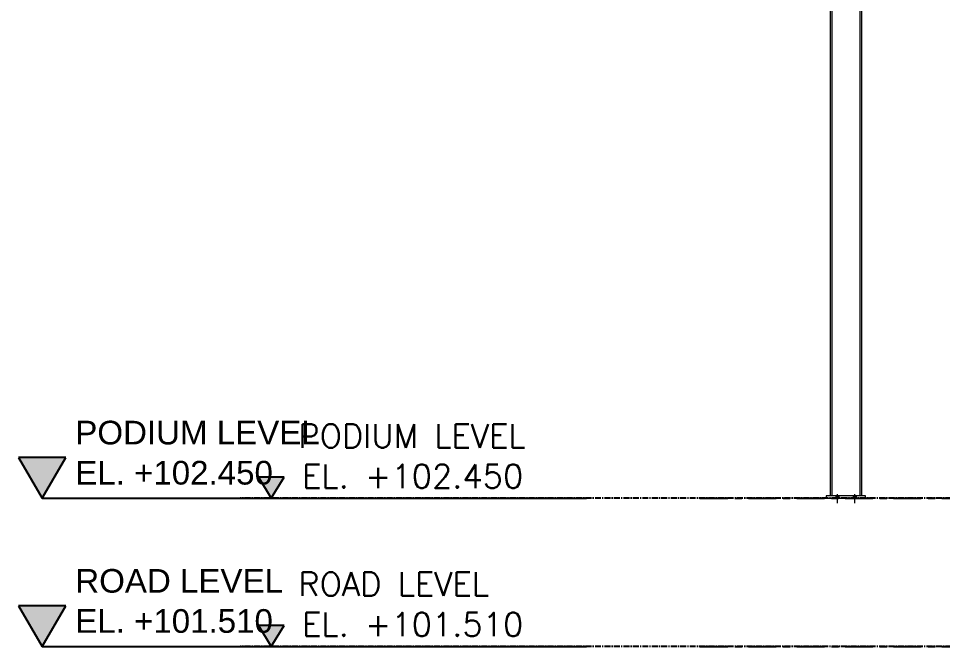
# Model space of a CAD drawing. Header units: millimetres. Extents: x -187664 to 435448, y -313239 to 299894.
# Drawn here: x 375634 to 381489, y 169013 to 172995 of the extents above; entities that cross this region are included whole.
import ezdxf
from ezdxf.enums import TextEntityAlignment as Align

# ---------------------------------------------------------------- set-up
doc = ezdxf.new("R2010")
doc.units = ezdxf.units.MM
for name, pattern in [('CENTER', [2, 1.25, -0.25, 0.25, -0.25]), ('TA_GL_000.70000', [1.925, 0.7, -0.175, 0.175, -0.175, 0.7]), ('XKITLINE00', [0])]:
    doc.linetypes.add(name, pattern=pattern)
for name, color, linetype in [('000 - 0_SYM_DWG_GRIDLINE_MAIN_COLOR_251', 251, 'Continuous'), ('000 - 0_SYM_DWG_LEVEL_MAIN_COLOR_2', 2, 'Continuous'), ('000 - 0_SYM_DWG_LEVEL_TEXT', 3, 'Continuous'), ('000 - EXISTING_DIM_MAIN_COLOR_251', 251, 'Continuous'), ('000 - GRID', 251, 'CENTER')]:
    doc.layers.add(name, color=color, linetype=linetype)
doc.layers.add('Bolt', color=1, linetype='Continuous', lineweight=0)
doc.layers.add('Part', color=2, linetype='Continuous', lineweight=0)
doc.styles.add('Arial_1', font='arial.ttf', dxfattribs={"height": 250})
doc.styles.add('RomanS', font='romans.shx', dxfattribs={"width": 0.8})
doc.styles.add('TA', font='', dxfattribs={"height": 4.5})
doc.styles.get('TA').set_extended_font_data('Cordia New')

# ---------------------------------------------------------------- blocks, each defined once
blk = doc.blocks.new('*A19961935')
at = {"layer": 'Part', "linetype": 'XKITLINE00', "lineweight": 0}
for p, q in [((607.319581, -29.92461), (607.223581, -29.92461)), ((607.223581, -29.92461), (607.223581, -55.02437)), ((607.319581, -55.02437), (607.319581, -29.92461)), ((608.823581, -29.92461), (608.727581, -29.92461)), ((608.727581, -29.92461), (608.727581, -55.02437)), ((608.823581, -55.02437), (608.823581, -29.92461))]:
    blk.add_line(p, q, dxfattribs=at)
blk = doc.blocks.new('*A19971936')
at = {"layer": 'Part', "linetype": 'XKITLINE00', "lineweight": 0}
for p, q in [((607.023581, -55.02437), (607.023581, -55.14437)), ((609.023581, -55.02437), (607.023581, -55.02437)), ((607.023581, -55.14437), (609.023581, -55.14437)), ((609.023581, -55.14437), (609.023581, -55.02437))]:
    blk.add_line(p, q, dxfattribs=at)
blk = doc.blocks.new('*A19981937')
at = {"layer": 'Bolt'}
for points in [[(607.66, -55.024), (607.66, -55.144), (607.508, -55.144), (607.508, -55.024)], [(608.54, -55.024), (608.54, -55.144), (608.388, -55.144), (608.388, -55.024)]]:
    blk.add_hatch(color=256, dxfattribs=at).paths.add_polyline_path(points, flags=17)
at = {"layer": 'Bolt', "linetype": 'XKITLINE00', "lineweight": 0}
for p, q in [((607.508, -55.024), (607.508, -55.144)), ((607.584, -54.94), (607.584, -55.384)), ((607.66, -55.024), (607.66, -55.144)), ((608.388, -55.024), (608.388, -55.144)), ((608.464, -54.94), (608.464, -55.384)), ((608.54, -55.024), (608.54, -55.144))]:
    blk.add_line(p, q, dxfattribs=at)
blk = doc.blocks.new('W-1-PP19-ST-ENT1-1_20260611-151415_ELEVATION_4_ST')
at = {"layer": '000 - EXISTING_DIM_MAIN_COLOR_251'}
for points in [[(-6629, 102583.4), (-6547.9, 102450), (-6466.7, 102583.4)], [(-6629, 101643.4), (-6547.9, 101510), (-6466.7, 101643.4)]]:
    blk.add_hatch(color=256, dxfattribs=at).paths.add_polyline_path(points)
for p, q in [((-6466.7, 102583.4), (-6629, 102583.4)), ((-6629, 102583.4), (-6547.9, 102450)), ((-6547.9, 102450), (-6466.7, 102583.4)), ((-6466.7, 101643.4), (-6629, 101643.4)), ((-6629, 101643.4), (-6547.9, 101510)), ((-6547.9, 101510), (-6466.7, 101643.4))]:
    blk.add_line(p, q, dxfattribs=at)
at = {"layer": '000 - EXISTING_DIM_MAIN_COLOR_251', "linetype": 'CENTER', "ltscale": 30}
for p, q in [((8080.8, 102450), (-6745.8, 102450)), ((8080.8, 101510), (-6745.8, 101510))]:
    blk.add_line(p, q, dxfattribs=at)
at = {"lineweight": 0, "xscale": 125, "yscale": 125, "zscale": 125}
for name in ['*A19961935', '*A19971936', '*A19981937']:
    blk.add_blockref(name, (-78909.9, 109343), dxfattribs=at)
at = {"layer": '000 - EXISTING_DIM_MAIN_COLOR_251', "style": 'RomanS'}
for s, p in [('PODIUM LEVEL', (-6376.4, 102770.5)), ('EL. +102.450', (-6352.6, 102515)), ('ROAD LEVEL', (-6376.4, 101830.5)), ('EL. +101.510', (-6352.6, 101575))]:
    blk.add_text(s, height=150, dxfattribs=at).set_placement(p)
for tag, p in [('A', (0, 119772.4)), ('A1', (4058, 119772.4))]:
    blk.add_attdef(tag, text='', height=250, dxfattribs=at).set_placement(p, align=Align.MIDDLE_CENTER)
blk = doc.blocks.new('*U4660')
at = {"layer": '000 - 0_SYM_DWG_LEVEL_MAIN_COLOR_2'}
blk.add_hatch(color=256, dxfattribs=at).paths.add_polyline_path([(-80.41, 5.18), (-83.4, 0), (-86.39, 5.18)])
blk.add_point((0, 0))
at = {"layer": '000 - 0_SYM_DWG_GRIDLINE_MAIN_COLOR_251'}
blk.add_lwpolyline([(-83.4, 0), (-23.4, 0), (-18.9, 0), (-14.4, 0)], dxfattribs=at)
at = {"layer": '000 - 0_SYM_DWG_LEVEL_MAIN_COLOR_2', "lineweight": 25}
for p, q in [((-80.41, 5.18), (-86.39, 5.18)), ((-86.39, 5.18), (-83.4, 0)), ((-83.4, 0), (-80.41, 5.18))]:
    blk.add_line(p, q, dxfattribs=at)
at = {"layer": '000 - 0_SYM_DWG_LEVEL_TEXT', "style": 'Arial_1'}
for tag, p in [('LV_NAME_1', (-79.18, 11.92)), ('LV_NAME_2', (-79.19, 6.83)), ('LV_NAME_3', (-79.2, 1.74))]:
    blk.add_attdef(tag, p, '', height=3, dxfattribs=at)
blk = doc.blocks.new('*U4943')
at = {"layer": '000 - 0_SYM_DWG_GRIDLINE_MAIN_COLOR_251', "color": 0, "linetype": 'ByBlock', "ltscale": 5}
blk.add_line((20, 0), (-200.56, 0), dxfattribs=at)
at = {"layer": '000 - 0_SYM_DWG_GRIDLINE_MAIN_COLOR_251', "color": 0}
blk.add_point((0, 0), dxfattribs=at)
at = {"style": 'TA', "flags": 1}
blk.add_attdef('LOCATION', (6, -6), '', height=4.5, rotation=270, dxfattribs=at)
blk = doc.blocks.new('W-1-PP19-ST-ENT1-1_20260611-151514_ELEVATION_4_DIMS')
at = {"color": 6, "xscale": 50, "yscale": 50, "zscale": 50}
for p, values in [((-3830, 102450), {'LV_NAME_2': 'PODIUM LEVEL', 'LV_NAME_3': 'EL. +102.450'}), ((-3830, 101510), {'LV_NAME_2': 'ROAD LEVEL', 'LV_NAME_3': 'EL. +101.510'})]:
    blk.add_blockref('*U4660', p, dxfattribs=at).add_auto_attribs(values)
at = {"layer": '000 - GRID', "linetype": 'TA_GL_000.70000', "xscale": 50.00000000000004, "yscale": 50.00000000000004, "zscale": 50.00000000000004, "rotation": 180}
for p in [(-2830, 102450), (-2830, 101510)]:
    blk.add_blockref('*U4943', p, dxfattribs=at)

msp = doc.modelspace()

# ---------------------------------------------------------------- block references
at = {"color": 6}
msp.add_blockref('W-1-PP19-ST-ENT1-1_20260611-151415_ELEVATION_4_ST', (383783.906, 67502.983), dxfattribs=at)

# ---------------------------------------------------------------- next in the draw order: block references
msp.add_blockref('W-1-PP19-ST-ENT1-1_20260611-151514_ELEVATION_4_DIMS', (383783.906, 67502.983), dxfattribs=at)

doc.saveas('drawing.dxf')
